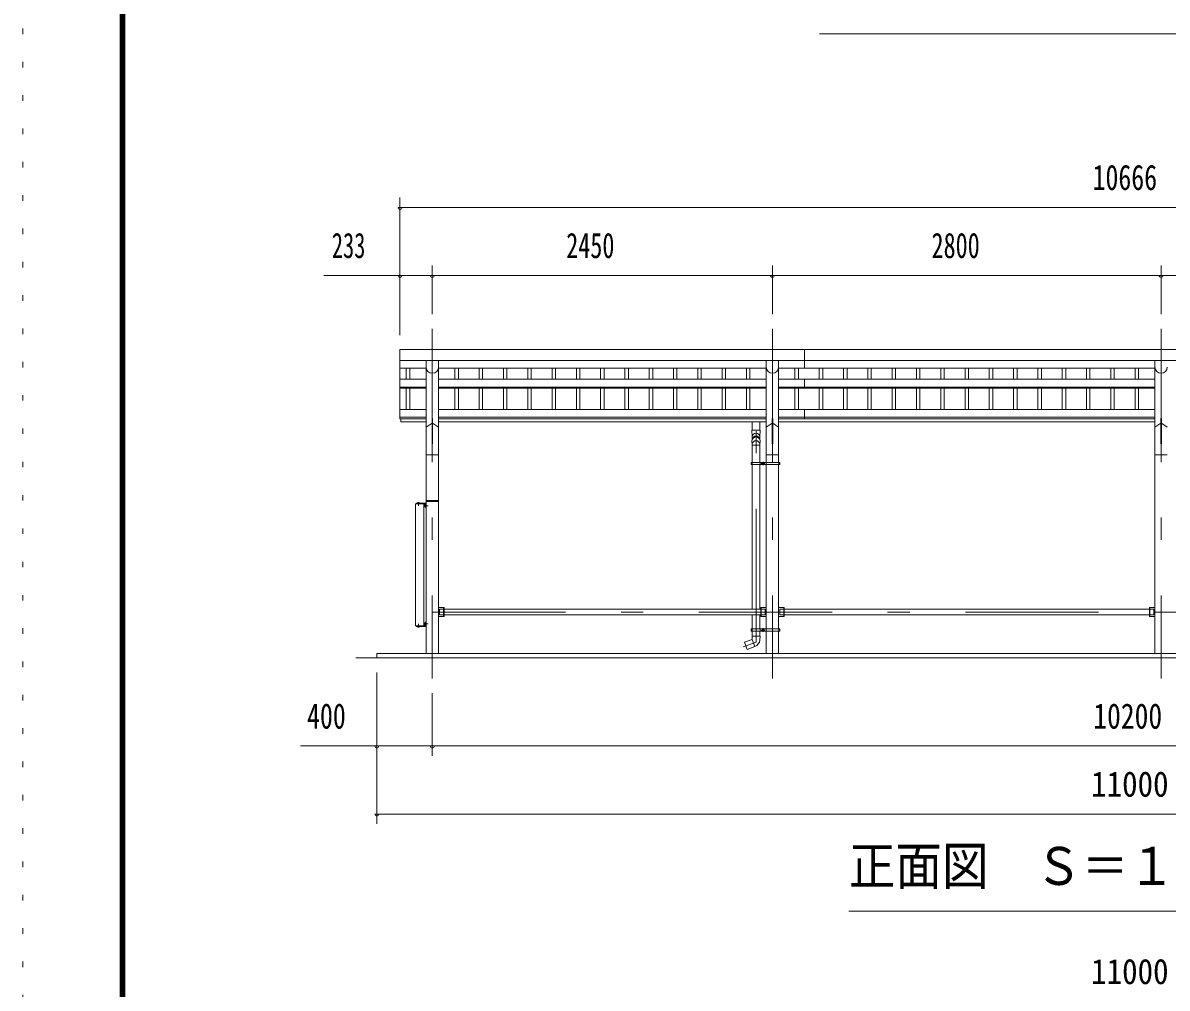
# Model space of a CAD drawing. Units: millimetres, scale not verified, with parts at other scales. Extents: x -34086 to 34091, y -14700 to 14700.
# Drawn here: x -7489 to 754, y 748 to 7701 of the extents above; entities that cross this region are included whole.
import ezdxf
from ezdxf.enums import TextEntityAlignment as Align

# ---------------------------------------------------------------- set-up
doc = ezdxf.new("R2010")
doc.units = ezdxf.units.MM
doc.header["$LTSCALE"] = 80
doc.linetypes.add('USER3', pattern=[24, 12, -5, 2, -5])
doc.linetypes.add('USER4', pattern=[3, 0.5, -2.5])
for name, color, linetype, lineweight in [('0-2_1-07BOLD', 7, 'Continuous', 18), ('0-3_1-27CENTER', 3, 'USER3', 18), ('0-4_1-47THIN', 4, 'Continuous', 18), ('0-5_1-57DIM', 3, 'Continuous', 18), ('0-C_F-F1PAPER', 5, 'Continuous', 18), ('0-D_F-E_J_ADD', 5, 'USER4', 18)]:
    doc.layers.add(name, color=color, linetype=linetype, lineweight=lineweight)
doc.styles.add('ＭＳ ゴシック', font='')
doc.styles.get('ＭＳ ゴシック').set_extended_font_data('MS Gothic')

msp = doc.modelspace()

# ---------------------------------------------------------------- linework, layer by layer
at = {"layer": '0-2_1-07BOLD'}
for p, q in [((-1859.68, 5347.54), (-1859.68, 5215.14)), ((-4772.68, 5270.39), (5893.32, 5270.39)), ((-4584.23, 5215.14), (-4772.68, 5215.14)), ((-4584.23, 5270.39), (-4584.23, 3157.54)), ((-4495.13, 5270.39), (-4495.13, 3157.54)), ((-2134.23, 5215.14), (-4495.13, 5215.14)), ((-2134.23, 5270.39), (-2134.23, 4535.54)), ((-2045.13, 5270.39), (-2045.13, 4535.54)), ((665.77, 5215.14), (-2045.13, 5215.14)), ((665.77, 5270.39), (665.77, 3157.54)), ((-4772.68, 5135.83), (-4584.23, 5135.83)), ((-4495.13, 5135.83), (-2134.23, 5135.83)), ((-2045.13, 5135.83), (665.77, 5135.83)), ((-1859.68, 5135.83), (-1859.68, 5069.9)), ((-4772.68, 5078.13), (-4584.23, 5078.13)), ((-4772.68, 5069.9), (-4584.23, 5069.9)), ((-4495.13, 5078.13), (-2134.23, 5078.13)), ((-4495.13, 5069.9), (-2134.23, 5069.9)), ((-2045.13, 5078.13), (665.77, 5078.13)), ((-2045.13, 5069.9), (665.77, 5069.9)), ((-4584.23, 4915.32), (-4772.68, 4915.32)), ((-2134.23, 4915.32), (-4495.13, 4915.32)), ((665.77, 4915.32), (-2045.13, 4915.32)), ((-1859.68, 4915.32), (-1859.68, 4848.34)), ((-4584.23, 4860.21), (-4772.68, 4860.21)), ((-4584.23, 4848.34), (-4772.68, 4848.34)), ((-4767.69, 4848.34), (-4767.69, 4827.54)), ((-4584.23, 4827.54), (-4767.69, 4827.54)), ((-4584.23, 4790.12), (-4541.93, 4818.06)), ((-4537.43, 4850.76), (-4537.43, 4670.12)), ((-4537.43, 4818.06), (-4495.13, 4790.12)), ((-2134.23, 4860.21), (-4495.13, 4860.21)), ((-2134.23, 4848.34), (-4495.13, 4848.34)), ((-2134.23, 4827.54), (-4495.13, 4827.54)), ((-2235.19, 4767.92), (-2235.19, 4827.54)), ((-2180.19, 4767.92), (-2180.19, 4827.54)), ((-2091.94, 4818.05), (-2134.24, 4790.12)), ((-2091.94, 4850.76), (-2087.44, 4850.76)), ((-2087.44, 4850.76), (-2087.44, 4670.12)), ((-2045.14, 4790.12), (-2087.44, 4818.05)), ((665.77, 4860.21), (-2045.13, 4860.21)), ((665.77, 4848.34), (-2045.13, 4848.34)), ((665.77, 4827.54), (-2045.13, 4827.54)), ((665.77, 4790.12), (708.07, 4818.06)), ((708.07, 4850.76), (708.07, 4670.12)), ((712.57, 4850.76), (708.07, 4850.76)), ((712.57, 4850.76), (712.57, 4670.12)), ((712.57, 4818.06), (754.87, 4790.12)), ((-2178.19, 4767.92), (-2237.19, 4767.92)), ((-4537.43, 4670.12), (-4541.93, 4670.12)), ((-2237.19, 4691.05), (-2235.19, 4665.21)), ((-2235.19, 4665.21), (-2235.19, 4535.54)), ((-2235.19, 4658.27), (-2180.19, 4658.27)), ((-2178.2, 4691.18), (-2180.19, 4665.21)), ((-2180.19, 4535.54), (-2180.19, 4665.21)), ((712.57, 4670.12), (708.07, 4670.12)), ((-4495.13, 4589.54), (-4584.23, 4589.54)), ((-2242.89, 4535.54), (-2242.89, 4519.54)), ((-2037.44, 4535.54), (-2242.89, 4535.54)), ((-2236.79, 4535.54), (-2236.79, 4519.54)), ((-2178.59, 4535.54), (-2178.59, 4519.54)), ((-2135.84, 4535.54), (-2135.84, 4519.54)), ((-2134.24, 4589.54), (-2045.14, 4589.54)), ((-2043.54, 4535.54), (-2043.54, 4519.54)), ((-2037.44, 4535.54), (-2037.44, 4519.54)), ((754.87, 4589.54), (665.77, 4589.54)), ((-2236.79, 4527.54), (-2242.89, 4527.54)), ((-2037.44, 4519.54), (-2242.89, 4519.54)), ((-2235.19, 4519.54), (-2235.19, 3478.89)), ((-2180.19, 4519.54), (-2180.19, 3478.89)), ((-2157.22, 4533.31), (-2162.22, 4530.43)), ((-2162.22, 4530.43), (-2162.22, 4524.65)), ((-2152.22, 4530.43), (-2157.22, 4533.31)), ((-2134.24, 4519.54), (-2134.24, 3335.54)), ((-2045.14, 4519.54), (-2045.14, 3335.54)), ((-2037.44, 4527.54), (-2043.54, 4527.54)), ((-4660.43, 4237.54), (-4588.43, 4237.54)), ((-4660.43, 3357.54), (-4660.43, 4237.54)), ((-4654.23, 4240.74), (-4654.23, 4237.54)), ((-4588.43, 4240.74), (-4654.23, 4240.74)), ((-4644.13, 4246.34), (-4645.01, 4245.83)), ((-4645.01, 4245.83), (-4645.01, 4242.34)), ((-4634.33, 4246.34), (-4644.13, 4246.34)), ((-4642.12, 4245.83), (-4642.12, 4242.34)), ((-4636.34, 4245.83), (-4636.34, 4242.34)), ((-4634.33, 4246.34), (-4633.46, 4245.83)), ((-4633.46, 4245.83), (-4633.46, 4242.34)), ((-4632.98, 4242.34), (-4632.98, 4240.74)), ((-4600.43, 3357.54), (-4600.43, 4237.54)), ((-4595.84, 4226.29), (-4591.03, 4226.29)), ((-4595.84, 4218.79), (-4591.03, 4218.79)), ((-4591.03, 4230.34), (-4589.03, 4230.34)), ((-4591.03, 4230.34), (-4591.03, 4214.74)), ((-4591.03, 4222.54), (-4589.03, 4224.54)), ((-4589.03, 4222.54), (-4591.03, 4220.54)), ((-4591.03, 4214.74), (-4589.03, 4214.74)), ((-4589.03, 4231.04), (-4587.43, 4231.04)), ((-4589.03, 4231.04), (-4589.03, 4214.04)), ((-4589.03, 4214.04), (-4587.43, 4214.04)), ((-4587.43, 4236.54), (-4587.43, 4205.74)), ((-4584.23, 4205.74), (-4587.43, 4205.74)), ((-4495.13, 4252.54), (-4584.23, 4252.54)), ((-4498.13, 4260.54), (-4581.23, 4260.54)), ((-4455.13, 3490.54), (-4495.13, 3490.54)), ((-4487.18, 3478.89), (-4487.18, 3436.19)), ((-4458.33, 3478.89), (-4487.18, 3478.89)), ((-4458.33, 3490.54), (-4458.33, 3424.54)), ((-4455.13, 3490.54), (-4455.13, 3424.54)), ((-4455.13, 3478.89), (-2174.23, 3478.89)), ((-2174.24, 3490.54), (-2134.24, 3490.54)), ((-2174.24, 3490.54), (-2174.24, 3424.54)), ((-2171.04, 3490.54), (-2171.04, 3424.54)), ((-2005.14, 3490.54), (-2045.14, 3490.54)), ((-2037.19, 3478.89), (-2037.19, 3436.19)), ((-2008.34, 3478.89), (-2037.19, 3478.89)), ((-2008.34, 3490.54), (-2008.34, 3424.54)), ((-2005.14, 3490.54), (-2005.14, 3424.54)), ((-2005.13, 3478.89), (625.77, 3478.89)), ((625.77, 3490.54), (665.77, 3490.54)), ((628.97, 3490.54), (628.97, 3424.54)), ((-4595.84, 3380.05), (-4591.03, 3380.05)), ((-4589.03, 3381.04), (-4587.43, 3381.04)), ((-4589.03, 3364.04), (-4589.03, 3381.04)), ((-4587.43, 3358.54), (-4587.43, 3389.34)), ((-4584.23, 3389.34), (-4587.43, 3389.34)), ((-4455.13, 3424.54), (-4495.13, 3424.54)), ((-4458.33, 3436.19), (-4487.18, 3436.19)), ((-4455.13, 3436.19), (-2174.23, 3436.19)), ((-2235.19, 3436.19), (-2235.19, 3335.54)), ((-2180.19, 3436.19), (-2180.19, 3335.54)), ((-2174.24, 3424.54), (-2134.24, 3424.54)), ((-2171.04, 3436.19), (-2142.19, 3436.19)), ((-2005.14, 3424.54), (-2045.14, 3424.54)), ((-2008.34, 3436.19), (-2037.19, 3436.19)), ((-2005.13, 3436.19), (625.77, 3436.19)), ((628.97, 3436.19), (657.82, 3436.19)), ((-4660.43, 3357.54), (-4588.43, 3357.54)), ((-4645.48, 3352.74), (-4645.48, 3354.34)), ((-4632.98, 3352.74), (-4645.48, 3352.74)), ((-4642.12, 3349.25), (-4642.12, 3352.74)), ((-4636.34, 3349.25), (-4636.34, 3352.74)), ((-4634.33, 3348.74), (-4633.46, 3349.25)), ((-4633.46, 3349.25), (-4633.46, 3352.74)), ((-4632.98, 3352.74), (-4632.98, 3354.34)), ((-4596.53, 3366.24), (-4595.84, 3365.03)), ((-4595.84, 3376.29), (-4591.03, 3376.29)), ((-4595.84, 3368.79), (-4591.03, 3368.79)), ((-4595.84, 3365.03), (-4591.03, 3365.03)), ((-4589.03, 3372.54), (-4591.03, 3374.54)), ((-4591.03, 3372.54), (-4589.03, 3370.54)), ((-4591.03, 3364.74), (-4589.03, 3364.74)), ((-4589.03, 3364.04), (-4587.43, 3364.04)), ((-2242.89, 3335.54), (-2242.89, 3319.54)), ((-2037.44, 3335.54), (-2242.89, 3335.54)), ((-2236.79, 3327.54), (-2242.89, 3327.54)), ((-2236.79, 3335.54), (-2236.79, 3319.54)), ((-2235.19, 3319.54), (-2235.19, 3282.63)), ((-2180.19, 3319.54), (-2180.19, 3282.63)), ((-2178.59, 3335.54), (-2178.59, 3319.54)), ((-2157.22, 3321.77), (-2162.22, 3324.65)), ((-2152.22, 3324.65), (-2157.22, 3321.77)), ((-2152.22, 3330.43), (-2152.22, 3324.65)), ((-2135.84, 3335.54), (-2135.84, 3319.54)), ((-2134.24, 3319.54), (-2134.24, 3157.54)), ((-2045.14, 3319.54), (-2045.14, 3157.54)), ((-2043.54, 3335.54), (-2043.54, 3319.54)), ((-2037.44, 3327.54), (-2043.54, 3327.54)), ((-2235.19, 3260.63), (-2216.38, 3208.95)), ((-2216.66, 3208.85), (-2272.76, 3188.43)), ((6210.32, 3127.54), (-5089.68, 3127.54))]:
    msp.add_line(p, q, dxfattribs=at)
for points in [[(5893.32, 5347.54), (-4772.68, 5347.54), (-4772.68, 4848.34)], [(-4537.43, 4850.76), (-4541.93, 4850.76), (-4541.93, 4670.12)], [(-2091.94, 4850.76), (-2091.94, 4670.12), (-2087.44, 4670.12)], [(-2235.19, 4700.16), (-2235.19, 4718.25), (-2237.19, 4767.92)], [(-2178.19, 4767.92), (-2180.19, 4718.25), (-2180.19, 4700.15)], [(-2152.22, 4530.43), (-2152.22, 4524.65), (-2157.22, 4521.77), (-2162.22, 4524.65)], [(-4632.98, 4242.34), (-4645.48, 4242.34), (-4645.48, 4240.74)], [(-4596.53, 4228.84), (-4595.84, 4230.04), (-4591.03, 4230.04)], [(-4596.53, 4228.84), (-4596.53, 4216.24), (-4595.84, 4215.03), (-4591.03, 4215.03)], [(-2171.04, 3478.89), (-2142.19, 3478.89), (-2142.19, 3436.19)], [(625.77, 3490.54), (625.77, 3424.54), (665.77, 3424.54)], [(628.97, 3478.89), (657.82, 3478.89), (657.82, 3436.19)], [(-4596.53, 3366.24), (-4596.53, 3378.84), (-4595.84, 3380.05)], [(-4591.03, 3364.74), (-4591.03, 3380.34), (-4589.03, 3380.34)], [(-4588.43, 3354.34), (-4654.23, 3354.34), (-4654.23, 3357.54)], [(-4634.33, 3348.74), (-4644.13, 3348.74), (-4645.01, 3349.25), (-4645.01, 3352.74)], [(-2037.44, 3335.54), (-2037.44, 3319.54), (-2242.89, 3319.54)], [(-2152.22, 3330.43), (-2157.22, 3333.31), (-2162.22, 3330.43), (-2162.22, 3324.65)], [(-2236.69, 3282.63), (-2235.19, 3260.63), (-2291.57, 3240.11), (-2272.76, 3188.43)], [(-2180.45, 3256.84), (-2178.69, 3282.63), (-2236.69, 3282.63)], [(6060.32, 3157.54), (-4939.68, 3157.54), (-4939.68, 3127.54)]]:
    msp.add_lwpolyline(points, dxfattribs=at)
for centre, radius in [((-2157.22, 4527.54), 6.25), ((-2157.22, 4527.54), 4.9), ((-2157.22, 3327.54), 6.25), ((-2157.22, 3327.54), 4.9)]:
    msp.add_circle(centre, radius, dxfattribs=at)
for centre, radius, start, end in [((-4539.68, 5222.09), 44.55, 180, 0), ((-2089.68, 5222.09), 44.55, 180, 0), ((710.32, 5222.09), 44.55, 180, 0), ((-2207.69, 4689.34), 29.55, 3.56303, 176.43697), ((-2207.69, 4718.55), 27.55, 3.55867, 176.44133), ((-2207.69, 4697.84), 27.55, 3.55867, 176.44133), ((-2207.69, 4664.23), 27.55, 3.55867, 176.44133), ((-4643.56, 4244.02), 2.32, 51.45377, 90), ((-4639.23, 4237.83), 8.51, 70.16867, 109.82912), ((-4634.9, 4244.02), 2.32, 90, 128.53143), ((-4593.66, 4228.17), 2.88, 180, 220.72682), ((-4593.66, 4216.91), 2.88, 139.27318, 180), ((-4586.07, 4222.54), 10.46, 158.9763, 201.02541), ((-4588.43, 4236.54), 4.2, 0, 90), ((-4588.43, 4236.54), 1, 0, 90), ((-4581.23, 4257.54), 3, 90, 180), ((-4498.13, 4257.54), 3, 0, 90), ((-4643.56, 3351.06), 2.32, 270, 308.54623), ((-4639.23, 3357.25), 8.51, 250.17088, 289.83133), ((-4634.9, 3351.06), 2.32, 231.46857, 270), ((-4593.66, 3378.17), 2.88, 180, 220.72682), ((-4593.66, 3366.91), 2.88, 139.27318, 180), ((-4586.07, 3372.54), 10.46, 158.97459, 201.0237), ((-4588.43, 3358.54), 1, 270, 0), ((-4588.43, 3358.54), 4.2, 270, 0), ((-2235.32, 3260.59), 55, 289.83269, 356.09424)]:
    msp.add_arc(centre, radius, start, end, dxfattribs=at)
at = {"layer": '0-3_1-27CENTER'}
for p, q in [((-4539.68, 5497.54), (-4539.68, 2977.54)), ((-2089.68, 5497.54), (-2089.68, 2977.54)), ((710.32, 5497.54), (710.32, 2977.54)), ((-2207.69, 3241.38), (-2207.69, 4827.54)), ((-2157.22, 4540.04), (-2157.22, 4515.04)), ((-2144.72, 4527.54), (-2169.72, 4527.54)), ((-4639.23, 4249.25), (-4639.23, 4223.06)), ((-4600.54, 4222.54), (-4568.63, 4222.54)), ((-4539.68, 3457.54), (5660.32, 3457.54)), ((-4639.23, 3345.83), (-4639.23, 3372.02)), ((-4600.54, 3372.54), (-4568.63, 3372.54)), ((-2144.72, 3327.54), (-2169.72, 3327.54)), ((-2157.22, 3340.04), (-2157.22, 3315.04)), ((-2207.68, 3241.38), (-2300.95, 3207.43))]:
    msp.add_line(p, q, dxfattribs=at)
at = {"layer": '0-4_1-47THIN'}
for p, q in [((-4727.18, 5215.14), (-4727.18, 5135.83)), ((-4702.18, 5215.14), (-4702.18, 5135.83)), ((-4377.18, 5215.14), (-4377.18, 5135.83)), ((-4352.18, 5215.14), (-4352.18, 5135.83)), ((-4202.18, 5215.14), (-4202.18, 5135.83)), ((-4177.18, 5215.14), (-4177.18, 5135.83)), ((-4027.18, 5215.14), (-4027.18, 5135.83)), ((-4002.18, 5215.14), (-4002.18, 5135.83)), ((-3852.18, 5215.14), (-3852.18, 5135.83)), ((-3827.18, 5215.14), (-3827.18, 5135.83)), ((-3677.18, 5215.14), (-3677.18, 5135.83)), ((-3652.18, 5215.14), (-3652.18, 5135.83)), ((-3502.18, 5215.14), (-3502.18, 5135.83)), ((-3477.18, 5215.14), (-3477.18, 5135.83)), ((-3327.18, 5215.14), (-3327.18, 5135.83)), ((-3302.18, 5215.14), (-3302.18, 5135.83)), ((-3152.18, 5215.14), (-3152.18, 5135.83)), ((-3127.18, 5215.14), (-3127.18, 5135.83)), ((-2977.18, 5215.14), (-2977.18, 5135.83)), ((-2952.18, 5215.14), (-2952.18, 5135.83)), ((-2802.18, 5215.14), (-2802.18, 5135.83)), ((-2777.18, 5215.14), (-2777.18, 5135.83)), ((-2627.18, 5215.14), (-2627.18, 5135.83)), ((-2602.18, 5215.14), (-2602.18, 5135.83)), ((-2452.18, 5215.14), (-2452.18, 5135.83)), ((-2427.18, 5215.14), (-2427.18, 5135.83)), ((-2277.18, 5215.14), (-2277.18, 5135.83)), ((-2252.18, 5215.14), (-2252.18, 5135.83)), ((-1927.18, 5215.14), (-1927.18, 5135.83)), ((-1902.18, 5215.14), (-1902.18, 5135.83)), ((-1752.18, 5215.14), (-1752.18, 5135.83)), ((-1727.18, 5215.14), (-1727.18, 5135.83)), ((-1577.18, 5215.14), (-1577.18, 5135.83)), ((-1552.18, 5215.14), (-1552.18, 5135.83)), ((-1402.18, 5215.14), (-1402.18, 5135.83)), ((-1377.18, 5215.14), (-1377.18, 5135.83)), ((-1227.18, 5215.14), (-1227.18, 5135.83)), ((-1202.18, 5215.14), (-1202.18, 5135.83)), ((-1052.18, 5215.14), (-1052.18, 5135.83)), ((-1027.18, 5215.14), (-1027.18, 5135.83)), ((-877.18, 5215.14), (-877.18, 5135.83)), ((-852.18, 5215.14), (-852.18, 5135.83)), ((-702.18, 5215.14), (-702.18, 5135.83)), ((-677.18, 5215.14), (-677.18, 5135.83)), ((-527.18, 5215.14), (-527.18, 5135.83)), ((-502.18, 5215.14), (-502.18, 5135.83)), ((-352.18, 5215.14), (-352.18, 5135.83)), ((-327.18, 5215.14), (-327.18, 5135.83)), ((-177.18, 5215.14), (-177.18, 5135.83)), ((-152.18, 5215.14), (-152.18, 5135.83)), ((-2.18, 5215.14), (-2.18, 5135.83)), ((22.82, 5215.14), (22.82, 5135.83)), ((172.82, 5215.14), (172.82, 5135.83)), ((197.82, 5215.14), (197.82, 5135.83)), ((347.82, 5215.14), (347.82, 5135.83)), ((372.82, 5215.14), (372.82, 5135.83)), ((522.82, 5215.14), (522.82, 5135.83)), ((547.82, 5215.14), (547.82, 5135.83)), ((-4727.18, 5069.9), (-4727.18, 4915.32)), ((-4702.18, 5069.9), (-4702.18, 4915.32)), ((-4377.18, 5069.9), (-4377.18, 4915.32)), ((-4352.18, 5069.9), (-4352.18, 4915.32)), ((-4202.18, 5069.9), (-4202.18, 4915.32)), ((-4177.18, 5069.9), (-4177.18, 4915.32)), ((-4027.18, 5069.9), (-4027.18, 4915.32)), ((-4002.18, 5069.9), (-4002.18, 4915.32)), ((-3852.18, 5069.9), (-3852.18, 4915.32)), ((-3827.18, 5069.9), (-3827.18, 4915.32)), ((-3677.18, 5069.9), (-3677.18, 4915.32)), ((-3652.18, 5069.9), (-3652.18, 4915.32)), ((-3502.18, 5069.9), (-3502.18, 4915.32)), ((-3477.18, 5069.9), (-3477.18, 4915.32)), ((-3327.18, 5069.9), (-3327.18, 4915.32)), ((-3302.18, 5069.9), (-3302.18, 4915.32)), ((-3152.18, 5069.9), (-3152.18, 4915.32)), ((-3127.18, 5069.9), (-3127.18, 4915.32)), ((-2977.18, 5069.9), (-2977.18, 4915.32)), ((-2952.18, 5069.9), (-2952.18, 4915.32)), ((-2802.18, 5069.9), (-2802.18, 4915.32)), ((-2777.18, 5069.9), (-2777.18, 4915.32)), ((-2627.18, 5069.9), (-2627.18, 4915.32)), ((-2602.18, 5069.9), (-2602.18, 4915.32)), ((-2452.18, 5069.9), (-2452.18, 4915.32)), ((-2427.18, 5069.9), (-2427.18, 4915.32)), ((-2277.18, 5069.9), (-2277.18, 4915.32)), ((-2252.18, 5069.9), (-2252.18, 4915.32)), ((-1927.18, 5069.9), (-1927.18, 4915.32)), ((-1902.18, 5069.9), (-1902.18, 4915.32)), ((-1752.18, 5069.9), (-1752.18, 4915.32)), ((-1727.18, 5069.9), (-1727.18, 4915.32)), ((-1577.18, 5069.9), (-1577.18, 4915.32)), ((-1552.18, 5069.9), (-1552.18, 4915.32)), ((-1402.18, 5069.9), (-1402.18, 4915.32)), ((-1377.18, 5069.9), (-1377.18, 4915.32)), ((-1227.18, 5069.9), (-1227.18, 4915.32)), ((-1202.18, 5069.9), (-1202.18, 4915.32)), ((-1052.18, 5069.9), (-1052.18, 4915.32)), ((-1027.18, 5069.9), (-1027.18, 4915.32)), ((-877.18, 5069.9), (-877.18, 4915.32)), ((-852.18, 5069.9), (-852.18, 4915.32)), ((-702.18, 5069.9), (-702.18, 4915.32)), ((-677.18, 5069.9), (-677.18, 4915.32)), ((-527.18, 5069.9), (-527.18, 4915.32)), ((-502.18, 5069.9), (-502.18, 4915.32)), ((-352.18, 5069.9), (-352.18, 4915.32)), ((-327.18, 5069.9), (-327.18, 4915.32)), ((-177.18, 5069.9), (-177.18, 4915.32)), ((-152.18, 5069.9), (-152.18, 4915.32)), ((-2.18, 5069.9), (-2.18, 4915.32)), ((22.82, 5069.9), (22.82, 4915.32)), ((172.82, 5069.9), (172.82, 4915.32)), ((197.82, 5069.9), (197.82, 4915.32)), ((347.82, 5069.9), (347.82, 4915.32)), ((372.82, 5069.9), (372.82, 4915.32)), ((522.82, 5069.9), (522.82, 4915.32)), ((547.82, 5069.9), (547.82, 4915.32))]:
    msp.add_line(p, q, dxfattribs=at)
at = {"layer": '0-5_1-57DIM'}
for p, q in [((-1749.68, 7622.54), (2870.32, 7622.54)), ((-4772.68, 5452.54), (-4772.68, 6442.54)), ((-4758.68, 6372.54), (-4786.68, 6372.54)), ((-4772.68, 6372.54), (5893.32, 6372.54)), ((-4539.69, 5602.54), (-4539.69, 5952.54)), ((-2089.69, 5602.54), (-2089.69, 5952.54)), ((710.31, 5602.54), (710.31, 5952.54)), ((-5322.18, 5882.54), (6442.82, 5882.54)), ((-4758.68, 5882.54), (-4786.68, 5882.54)), ((-4525.69, 5882.54), (-4553.69, 5882.54)), ((-2075.69, 5882.54), (-2103.69, 5882.54)), ((724.32, 5882.54), (696.32, 5882.54)), ((-4939.68, 3022.54), (-4939.68, 1932.54)), ((-4539.68, 2872.54), (-4539.68, 2422.54)), ((6609.82, 2492.54), (-5489.18, 2492.54)), ((-4925.68, 2492.54), (-4953.68, 2492.54)), ((-4525.68, 2492.54), (-4553.68, 2492.54)), ((-4925.68, 2002.54), (-4953.68, 2002.54)), ((-4939.68, 2002.54), (6060.32, 2002.54)), ((-1539.68, 1302.54), (2660.32, 1302.54))]:
    msp.add_line(p, q, dxfattribs=at)
for centre in [(-4772.68, 6372.54), (-4772.68, 5882.54), (-4539.69, 5882.54), (-2089.69, 5882.54), (710.32, 5882.54), (-4939.68, 2492.54), (-4539.68, 2492.54), (-4939.68, 2002.54)]:
    msp.add_arc(centre, 14, 180, 0, dxfattribs=at)
at = {"layer": '0-C_F-F1PAPER'}
for p, q in [((-6789.13, 14140), (-6789.13, -14000)), ((-6785.63, 14136.5), (-6785.63, -13996.5)), ((-6782.13, 14133), (-6782.13, -13993)), ((-6778.63, 14129.5), (-6778.63, -13989.5)), ((-6775.13, 14126), (-6775.13, -13986)), ((-6771.63, 14122.5), (-6771.63, -13982.5)), ((-6768.13, 14119), (-6768.13, -13979)), ((-6764.63, 14115.5), (-6764.63, -13975.5)), ((-6761.13, 14112), (-6761.13, -13972)), ((-6757.63, 14108.5), (-6757.63, -13968.5)), ((-6754.13, 14105), (-6754.13, -13965))]:
    msp.add_line(p, q, dxfattribs=at)
at = {"layer": '0-D_F-E_J_ADD'}
msp.add_lwpolyline([(-7489.13, -14700), (-7489.13, 14700), (34090.87, 14700)], dxfattribs=at)

# ---------------------------------------------------------------- texts
at = {"layer": '0-5_1-57DIM', "color": 7, "style": 'ＭＳ ゴシック'}
for s, height, width, p in [('10666', 182.3, 0.75, (216.44, 6442.54)), ('233', 182.3, 0.65, (-5263.63, 5952.54)), ('2450', 182.3, 0.7, (-3575.1, 5952.54)), ('2800', 182.3, 0.7, (-943.47, 5952.54)), ('400', 182.3, 0.75, (-5442.11, 2562.54)), ('10200', 182.3, 0.8, (221.89, 2562.54)), ('11000', 182.3, 0.9, (206.06, 2072.54)), ('正面図\u3000Ｓ＝１／７０', 273.5, 0.9, (-1539.68, 1409.85)), ('11000', 182.3, 0.9, (206.06, 722.54))]:
    msp.add_text(s, height=height, dxfattribs=dict(at, width=width)).set_placement(p, align=Align.BOTTOM_LEFT)

doc.saveas('drawing.dxf')
